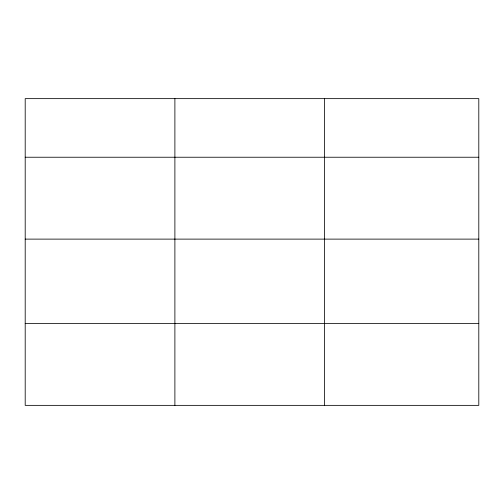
<?xml version="1.0" encoding="UTF-8"?>
<svg xmlns="http://www.w3.org/2000/svg" width="504" height="504" viewBox="0 0 504 504"><rect width="100%" height="100%" fill="white"/><g stroke="black" fill="none" stroke-linecap="round" stroke-linejoin="round"><path stroke-width="0.76" d="M478.8 239.117L478.8 98.639L25.2 98.639L25.2 405.361L478.8 405.361L478.8 239.117L25.2 239.117M25.2 157.235L478.8 157.235M25.2 323.48L478.8 323.48M324.576 98.639L324.576 405.361M174.888 98.639L174.888 405.361"/></g></svg>
